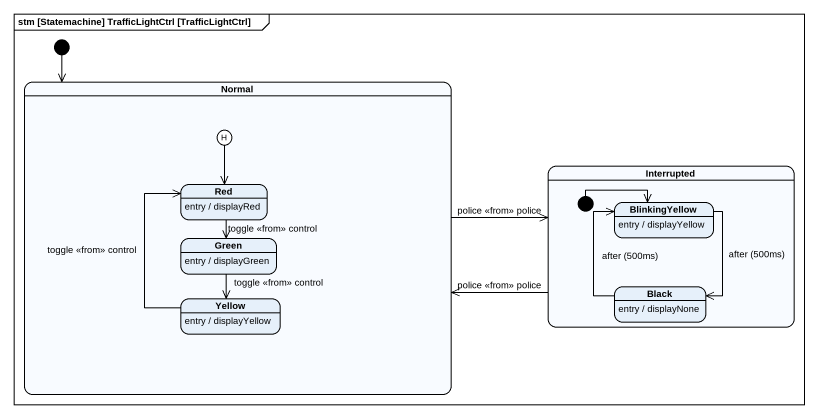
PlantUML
@startuml
mainframe stm [Statemachine] TrafficLightCtrl [TrafficLightCtrl]
hide empty description
state Normal {
  state history1 <<history>>
  state Red
  Red : entry / displayRed
  state Green
  Green : entry / displayGreen
  state Yellow
  Yellow : entry / displayYellow
}
state Interrupted {
  state BlinkingYellow
  BlinkingYellow : entry / displayYellow
  state Black
  Black : entry / displayNone
  [*] -right-> BlinkingYellow
}
[*] --> Normal
Normal -right-> Interrupted : police <<from>> police
history1 --> Red
Red --> Green : toggle <<from>> control
Interrupted -left-> Normal : police <<from>> police
BlinkingYellow --> Black : after (500ms)
Green --> Yellow : toggle <<from>> control
Yellow -up-> Red : toggle <<from>> control
Black -up-> BlinkingYellow : after (500ms)
@enduml
